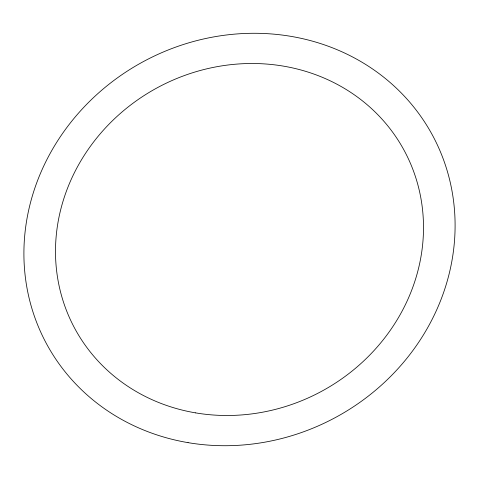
<?xml version="1.0" encoding="UTF-8"?>
<svg xmlns="http://www.w3.org/2000/svg" width="479" height="479" viewBox="0 0 479 479"><rect width="100%" height="100%" fill="white"/><g stroke="black" fill="none" stroke-linecap="round" stroke-linejoin="round"><path stroke-width="0.72" d="M188.049 442.644A219.352 202.216 -28.4 0 0 446.542 168.656A219.352 202.216 -28.4 0 0 83.909 107.2A219.352 202.216 -28.4 0 0 188.049 442.644M195.588 412.874A187.211 172.584 -28.4 0 0 416.203 179.038A187.211 172.584 -28.4 0 0 106.703 126.588A187.211 172.584 -28.4 0 0 195.588 412.874"/></g></svg>
